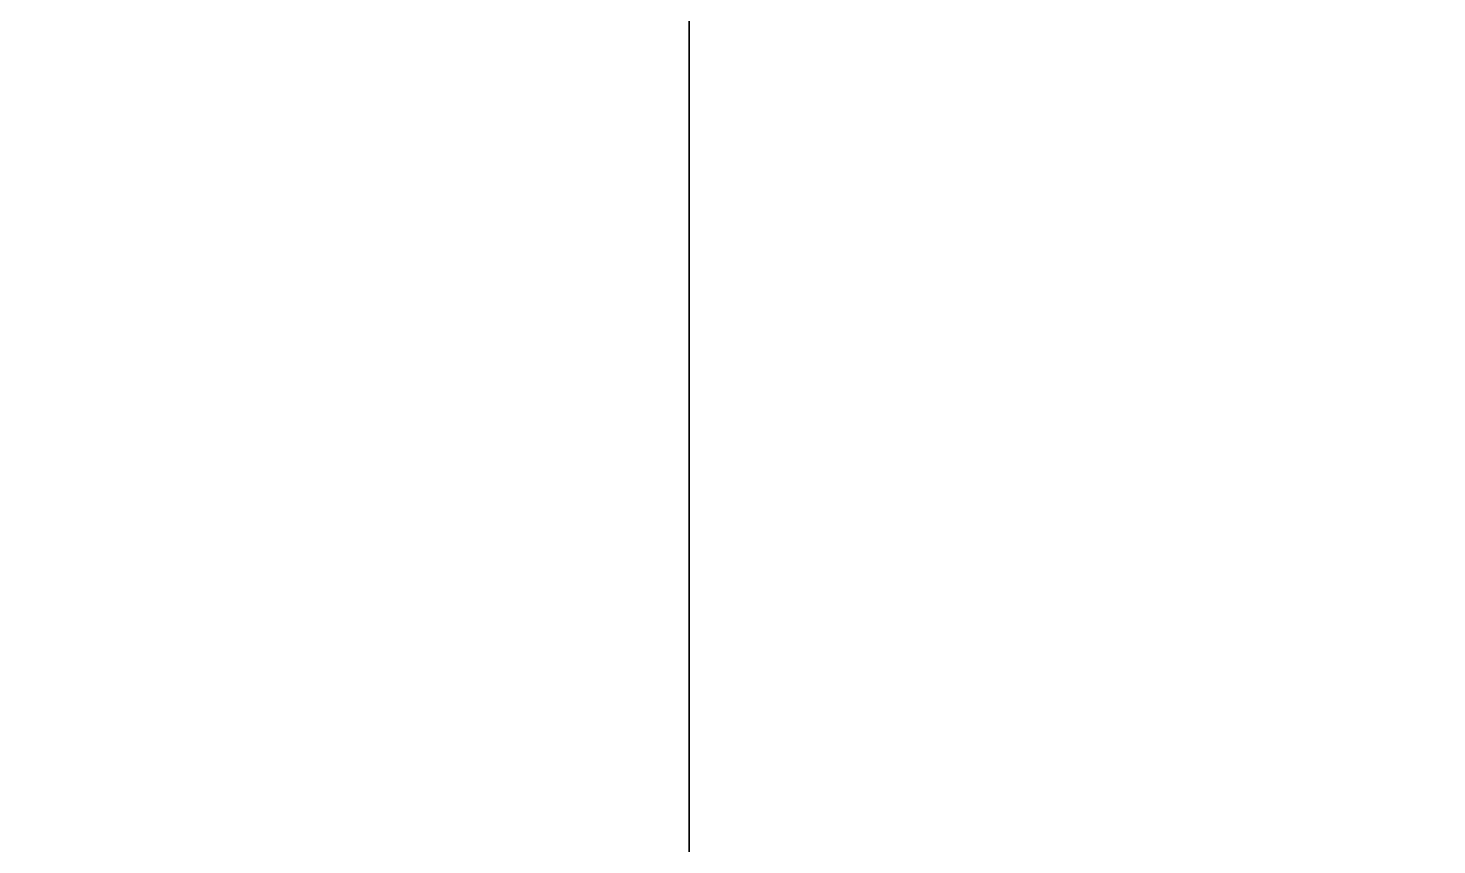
# Model space of a CAD drawing. Header units: metres. Extents: x 256329 to 886268, y -249371 to 355.
# Drawn here: x 281872.1 to 281942.4, y -680.9 to -640.1 of the extents above; entities that cross this region are included whole.
import ezdxf

# ---------------------------------------------------------------- set-up
doc = ezdxf.new("R2010")
doc.units = ezdxf.units.M
doc.header["$MEASUREMENT"] = 0
doc.layers.add('SPA COMMENT', color=7, linetype='Continuous', true_color=0xeb0505)

msp = doc.modelspace()

# ---------------------------------------------------------------- linework, layer by layer
at = {"layer": 'SPA COMMENT'}
msp.add_lwpolyline([(282019.533834, -923.457838), (281905.092794, -923.457838), (281905.092794, 21.834427), (282019.533834, 21.834427)], close=True, dxfattribs=at)

doc.saveas('drawing.dxf')
